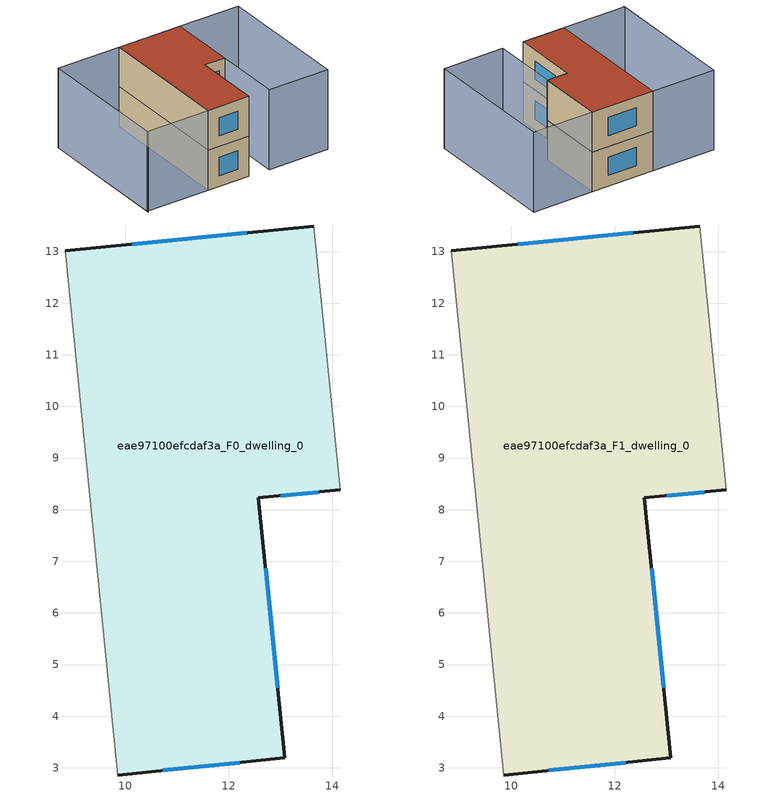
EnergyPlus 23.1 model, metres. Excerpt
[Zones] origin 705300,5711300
eae97100efcdaf3a_F0_dwelling_0
 floor ground (EU_floor_Construction): 13.65,13.49 14.16,8.38 12.58,8.23 13.09,3.19 9.85,2.86 8.83,13.01 z0
 wall outside (EU_wall_Construction): 9.85,2.86 13.09,3.19 12.58,8.23 14.16,8.38 / 13.65,13.49 8.83,13.01 z0:3
 wall adiabatic (EU_wall_Construction): 8.83,13.01 9.85,2.86 / 14.16,8.38 13.65,13.49 z0:3
 window (EU_Window_Construction): 10.73,2.95 12.21,3.1 / 12.35,13.36 10.13,13.14 / 13,8.27 13.73,8.34 / 12.95,4.55 12.71,6.87 z0.81:2.19
eae97100efcdaf3a_F1_dwelling_0
 floor to eae97100efcdaf3a_F0_dwelling_0 (EU_floor_Construction): 13.65,13.49 14.16,8.38 12.58,8.23 13.09,3.19 9.85,2.86 8.83,13.01 z3
 wall outside (EU_wall_Construction): 9.85,2.86 13.09,3.19 12.58,8.23 14.16,8.38 / 13.65,13.49 8.83,13.01 z3:6
 wall adiabatic (EU_wall_Construction): 8.83,13.01 9.85,2.86 / 14.16,8.38 13.65,13.49 z3:6
 window (EU_Window_Construction): 10.73,2.95 12.21,3.1 / 12.35,13.36 10.13,13.14 / 13,8.27 13.73,8.34 / 12.95,4.55 12.71,6.87 z3.81:5.19
 roof outside (EU_roof_Construction): 13.09,3.19 12.58,8.23 14.16,8.38 13.65,13.49 8.83,13.01 9.85,2.86 z6
shading: 19.29,3.78 18.28,13.96 / 4.02,12.52 5.05,2.25 / 8.83,13.01 9.85,2.86 / 9.85,2.86 5.04,2.38 / 5.04,2.38 4.01,12.52 / 4.01,12.52 8.83,13.01 / 18.28,13.96 19.3,3.78 / 19.3,3.78 14.67,3.31 / 14.67,3.31 13.65,13.49 / 13.65,13.49 18.28,13.96 z0:6
[Building]
EU S2 Campaign: North Axis=0; Terrain=City; Solar Distribution=FullExterior
[Site:Location]
London: Latitude=51.5; Longitude=-0.5; Time Zone=0; Elevation=25
[SizingPeriod:WeatherFileDays]
AnnualSizingPeriod: Begin Month=1; Begin Day of Month=1; End Month=12; End Day of Month=31; Day of Week for Start Day=Monday; Use Weather File Daylight Saving Period=No; Use Weather File Rain and Snow Indicators=No
[MATERIAL]
EU_InternalMass_Material: Roughness=MediumRough; Thickness=0.1; Conductivity=1; Density=1800; Specific Heat=900; Thermal Absorptance=0.9; Solar Absorptance=0.7; Visible Absorptance=0.7
[MATERIAL:NOMASS] Roughness=MediumRough; Thermal Absorptance=0.9; Solar Absorptance=0.7; Visible Absorptance=0.7
Name | Thermal Resistance
EU_wall_NoMass | 0.555556
EU_roof_NoMass | 0.510204
EU_floor_NoMass | 1.68919
[WINDOWMATERIAL:SIMPLEGLAZINGSYSTEM]
EU_Window_SimpleGlazing: UFactor=3.96; Solar Heat Gain Coefficient=0.85; Visible Transmittance=0.85
[CONSTRUCTION]
EU_wall_Construction: EU_wall_NoMass
EU_roof_Construction: EU_roof_NoMass
EU_floor_Construction: EU_floor_NoMass
EU_Window_Construction: EU_Window_SimpleGlazing
EU_InternalMass_Construction: EU_InternalMass_Material
[ZONE] Type=1; Multiplier=1; Ceiling Height=autocalculate; Floor Area=autocalculate; Part of Total Floor Area=Yes
Name | Volume
eae97100efcdaf3a_F0_dwelling_0 | 123.87
eae97100efcdaf3a_F1_dwelling_0 | 123.871
[INTERNALMASS] Construction=EU_InternalMass_Construction; Surface Area=41.2903
Name | Zone or ZoneList
eae97100efcdaf3a_F0_dwelling_0_EU_InternalMass | eae97100efcdaf3a_F0_dwelling_0
eae97100efcdaf3a_F1_dwelling_0_EU_InternalMass | eae97100efcdaf3a_F1_dwelling_0
[OTHEREQUIPMENT] Fuel Type=Electricity; Design Level Calculation Method=Watts/Area; Power per Zone Floor Area=1; Fraction Latent=0; Fraction Radiant=0; Fraction Lost=0; Carbon Dioxide Generation Rate=0; EndUse Subcategory=EU_Step8_InternalGains
Name | Zone or ZoneList or Space or SpaceList | Schedule
EU_Step8_InternalGain_eae97100efcdaf3a_F0_dwelling_0_f000 | eae97100efcdaf3a_F0_dwelling_0 | EU_Step8_GainSchedule_eae97100efcdaf3a_F0_dwelling_0_f000
EU_Step8_InternalGain_eae97100efcdaf3a_F1_dwelling_0_f000 | eae97100efcdaf3a_F1_dwelling_0 | EU_Step8_GainSchedule_eae97100efcdaf3a_F1_dwelling_0_f000
[ZONEVENTILATION:DESIGNFLOWRATE] Schedule=EU_AlwaysOn; Design Flow Rate Calculation Method=AirChanges/Hour; Air Changes per Hour=0.48; Ventilation Type=Natural; Fan Pressure Rise=0; Fan Total Efficiency=1; Constant Term Coefficient=1; Temperature Term Coefficient=0; Velocity Term Coefficient=0; Velocity Squared Term Coefficient=0; Minimum Indoor Temperature=-100; Maximum Indoor Temperature=100; Delta Temperature=-100; Minimum Outdoor Temperature=-100; Maximum Outdoor Temperature=100; Maximum Wind Speed=40
Name | Zone or ZoneList or Space or SpaceList
EU_ConstantAir_eae97100efcdaf3a_F0_dwelling_0 | eae97100efcdaf3a_F0_dwelling_0
EU_ConstantAir_eae97100efcdaf3a_F1_dwelling_0 | eae97100efcdaf3a_F1_dwelling_0
[HVACTEMPLATE:THERMOSTAT] Constant Heating Setpoint=20; Constant Cooling Setpoint=50
EU_HeatOnly_eae97100efcdaf3a_F0_dwelling_0; EU_HeatOnly_eae97100efcdaf3a_F1_dwelling_0
[HVACTEMPLATE:ZONE:IDEALLOADSAIRSYSTEM] System Availability Schedule=EU_AlwaysOn; Maximum Heating Supply Air Temperature=50; Minimum Cooling Supply Air Temperature=13; Maximum Heating Supply Air Humidity Ratio=0.0156; Minimum Cooling Supply Air Humidity Ratio=0.0077; Heating Limit=NoLimit; Cooling Limit=NoLimit; Heating Availability Schedule=EU_AlwaysOn; Cooling Availability Schedule=EU_CoolingOff; Dehumidification Control Type=ConstantSensibleHeatRatio; Cooling Sensible Heat Ratio=0.7; Dehumidification Setpoint=60; Humidification Control Type=None; Humidification Setpoint=30; Outdoor Air Method=None; Outdoor Air Flow Rate per Person=0.00944; Outdoor Air Flow Rate per Zone Floor Area=0; Outdoor Air Flow Rate per Zone=0; Demand Controlled Ventilation Type=None; Outdoor Air Economizer Type=NoEconomizer; Heat Recovery Type=None; Sensible Heat Recovery Effectiveness=0.7; Latent Heat Recovery Effectiveness=0.65
Name | Template Thermostat
eae97100efcdaf3a_F0_dwelling_0 | EU_HeatOnly_eae97100efcdaf3a_F0_dwelling_0
eae97100efcdaf3a_F1_dwelling_0 | EU_HeatOnly_eae97100efcdaf3a_F1_dwelling_0
[SIZING:ZONE] Zone Cooling Design Supply Air Temperature Input Method=SupplyAirTemperature; Zone Cooling Design Supply Air Temperature=13; Zone Heating Design Supply Air Temperature Input Method=SupplyAirTemperature; Zone Heating Design Supply Air Temperature=50; Zone Cooling Design Supply Air Humidity Ratio=0.008; Zone Heating Design Supply Air Humidity Ratio=0.008; Cooling Design Air Flow Method=DesignDay; Cooling Design Air Flow Rate=0; Cooling Minimum Air Flow per Zone Floor Area=0.000762; Cooling Minimum Air Flow=0; Cooling Minimum Air Flow Fraction=0.2; Heating Design Air Flow Method=DesignDay; Heating Design Air Flow Rate=0; Heating Maximum Air Flow per Zone Floor Area=0.002032; Heating Maximum Air Flow=0.141576; Heating Maximum Air Flow Fraction=0.3; Account for Dedicated Outdoor Air System=No; Dedicated Outdoor Air System Control Strategy=NeutralSupplyAir; Dedicated Outdoor Air Low Setpoint Temperature for Design=autosize; Dedicated Outdoor Air High Setpoint Temperature for Design=autosize; Zone Load Sizing Method=Sensible Load Only No Latent Load; Zone Latent Cooling Design Supply Air Humidity Ratio Input Method=HumidityRatioDifference; Zone Cooling Design Supply Air Humidity Ratio Difference=0.005; Zone Latent Heating Design Supply Air Humidity Ratio Input Method=HumidityRatioDifference; Zone Humidification Design Supply Air Humidity Ratio Difference=0.005
eae97100efcdaf3a_F0_dwelling_0; eae97100efcdaf3a_F1_dwelling_0
[SCHEDULE:CONSTANT]
Name | Hourly Value
EU_AlwaysOn | 1
EU_CoolingOff | 0
[SCHEDULE:FILE] Column Number=1; Rows to Skip at Top=0; Number of Hours of Data=8760; Column Separator=Comma; Interpolate to Timestep=No; Minutes per Item=60; Adjust Schedule for Daylight Savings=Yes
Name | File
EU_Step8_GainSchedule_eae97100efcdaf3a_F0_dwelling_0_f000 | ../../schedules/eae97100efcdaf3a/eae97100efcdaf3a_F0_dwelling_0_f000_gain.csv
EU_Step8_GainSchedule_eae97100efcdaf3a_F1_dwelling_0_f000 | ../../schedules/eae97100efcdaf3a/eae97100efcdaf3a_F1_dwelling_0_f000_gain.csv
